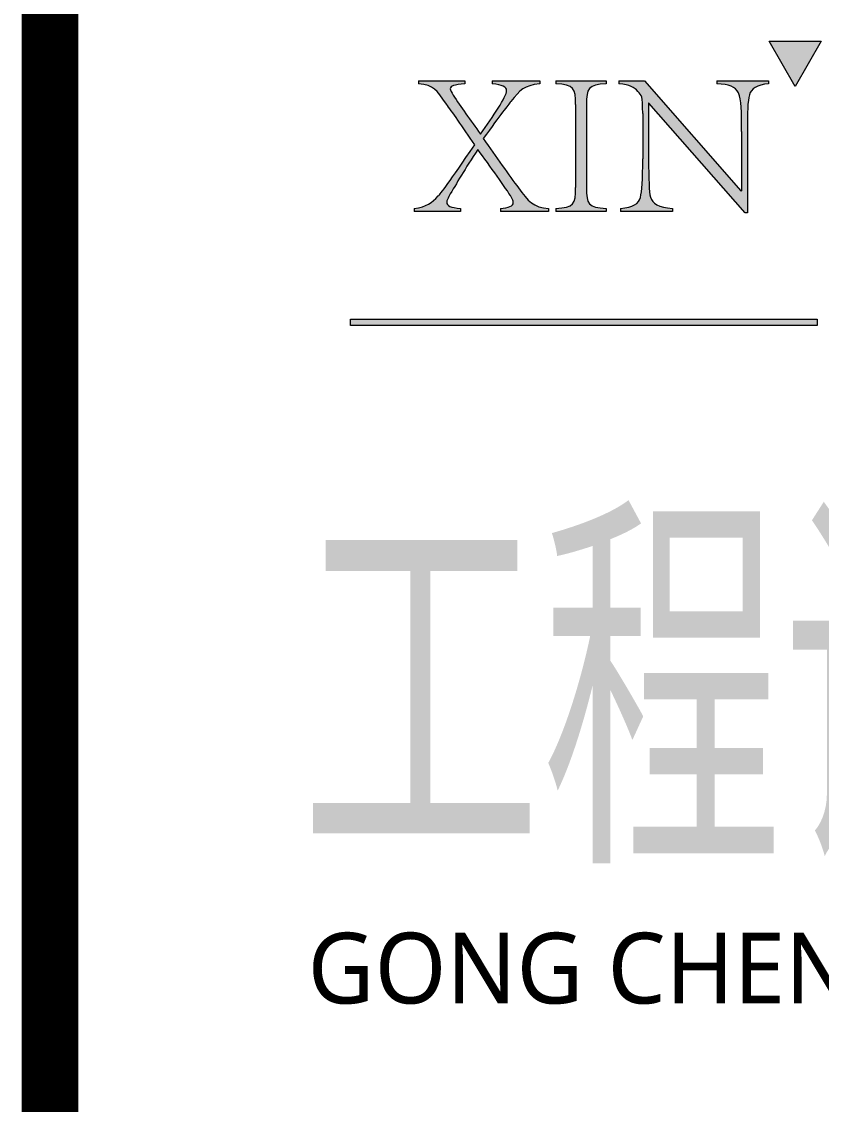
# Model space of a CAD drawing. Header units: inches. Extents: x -3272461 to -2504170, y 403793 to 1071042.
# Drawn here: x -2707302 to -2705944, y 891146 to 892983 of the extents above; entities that cross this region are included whole.
import ezdxf

# ---------------------------------------------------------------- set-up
doc = ezdxf.new("R2010")
doc.units = ezdxf.units.IN
doc.header["$LTSCALE"] = 1000
doc.header["$MEASUREMENT"] = 0
doc.layers.get('0').update_dxf_attribs({"lineweight": 18})
doc.layers.add('0-TK', color=4, linetype='Continuous', lineweight=18)
doc.layers.add('图层 1', color=7, linetype='Continuous', lineweight=18)
doc.styles.add('-黑体', font='', dxfattribs={"width": 0.7})
doc.styles.get('-黑体').set_extended_font_data('微软雅黑')

msp = doc.modelspace()

# ---------------------------------------------------------------- hatches: boundary and pattern name
for points in [[(-2705944.6, 892950), (-2705988.9, 892873.3), (-2706033.1, 892950)], [(-2706743.5, 892478.4), (-2705951.1, 892478.4), (-2705951.1, 892467.7), (-2706743.5, 892467.7)]]:
    msp.add_hatch(color=256).paths.add_polyline_path(points, flags=0)
h = msp.add_hatch(color=256)
edge = h.paths.add_edge_path(flags=0)
edge.add_spline(control_points=[(-2706285, 892661.3), (-2706285, 892661.3), (-2706285, 892666.3), (-2706285, 892666.3)], knot_values=[0, 0, 0, 0, 4.960938, 4.960938, 4.960938, 4.960938], weights=[1, 1, 1, 1], degree=3, periodic=0)
edge.add_spline(control_points=[(-2706285, 892666.3), (-2706264.1, 892667.7), (-2706254.2, 892674.8), (-2706251.4, 892684.7)], knot_values=[0, 0, 0, 0, 40.899243, 40.899243, 40.899243, 40.899243], weights=[1, 1, 1, 1], degree=3, periodic=0)
edge.add_spline(control_points=[(-2706251.4, 892684.7), (-2706248.6, 892695.3), (-2706247.5, 892714.8), (-2706247.5, 892750.5)], knot_values=[0, 0, 0, 0, 66.07788, 66.07788, 66.07788, 66.07788], weights=[1, 1, 1, 1], degree=3, periodic=0)
edge.add_spline(control_points=[(-2706247.5, 892750.5), (-2706247.5, 892750.5), (-2706247.5, 892827.3), (-2706247.5, 892827.3)], knot_values=[0, 0, 0, 0, 76.808404, 76.808404, 76.808404, 76.808404], weights=[1, 1, 1, 1], degree=3, periodic=0)
edge.add_spline(control_points=[(-2706247.5, 892827.3), (-2706247.5, 892858.8), (-2706249.3, 892857), (-2706255.6, 892864.8)], knot_values=[0, 0, 0, 0, 39.685295, 39.685295, 39.685295, 39.685295], weights=[1, 1, 1, 1], degree=3, periodic=0)
edge.add_spline(control_points=[(-2706255.6, 892864.8), (-2706261.7, 892871.9), (-2706269.1, 892875.8), (-2706287.8, 892877.9)], knot_values=[0, 0, 0, 0, 35.704408, 35.704408, 35.704408, 35.704408], weights=[1, 1, 1, 1], degree=3, periodic=0)
edge.add_spline(control_points=[(-2706287.8, 892877.9), (-2706287.8, 892877.9), (-2706287.8, 892882.9), (-2706287.8, 892882.9)], knot_values=[0, 0, 0, 0, 4.960938, 4.960938, 4.960938, 4.960938], weights=[1, 1, 1, 1], degree=3, periodic=0)
edge.add_spline(control_points=[(-2706287.8, 892882.9), (-2706287.8, 892882.9), (-2706244.3, 892882.9), (-2706244.3, 892882.9)], knot_values=[0, 0, 0, 0, 43.528781, 43.528781, 43.528781, 43.528781], weights=[1, 1, 1, 1], degree=3, periodic=0)
edge.add_spline(control_points=[(-2706244.3, 892882.9), (-2706244.3, 892882.9), (-2706080.8, 892696), (-2706080.8, 892696)], knot_values=[0, 0, 0, 0, 248.309224, 248.309224, 248.309224, 248.309224], weights=[1, 1, 1, 1], degree=3, periodic=0)
edge.add_spline(control_points=[(-2706080.8, 892696), (-2706080.8, 892696), (-2706079.7, 892696), (-2706079.7, 892696)], knot_values=[0, 0, 0, 0, 1.06798, 1.06798, 1.06798, 1.06798], weights=[1, 1, 1, 1], degree=3, periodic=0)
edge.add_spline(control_points=[(-2706079.7, 892696), (-2706079.7, 892696), (-2706079.7, 892796.9), (-2706079.7, 892796.9)], knot_values=[0, 0, 0, 0, 100.872396, 100.872396, 100.872396, 100.872396], weights=[1, 1, 1, 1], degree=3, periodic=0)
edge.add_spline(control_points=[(-2706079.7, 892796.9), (-2706079.7, 892865.9), (-2706080.1, 892875.1), (-2706121.5, 892877.9)], knot_values=[0, 0, 0, 0, 107.785617, 107.785617, 107.785617, 107.785617], weights=[1, 1, 1, 1], degree=3, periodic=0)
edge.add_spline(control_points=[(-2706121.5, 892877.9), (-2706121.5, 892877.9), (-2706121.5, 892882.9), (-2706121.5, 892882.9)], knot_values=[0, 0, 0, 0, 4.960938, 4.960938, 4.960938, 4.960938], weights=[1, 1, 1, 1], degree=3, periodic=0)
edge.add_spline(control_points=[(-2706121.5, 892882.9), (-2706121.5, 892882.9), (-2706033.7, 892882.9), (-2706033.7, 892882.9)], knot_values=[0, 0, 0, 0, 87.763807, 87.763807, 87.763807, 87.763807], weights=[1, 1, 1, 1], degree=3, periodic=0)
edge.add_spline(control_points=[(-2706033.7, 892882.9), (-2706033.7, 892882.9), (-2706033.7, 892877.9), (-2706033.7, 892877.9)], knot_values=[0, 0, 0, 0, 4.960938, 4.960938, 4.960938, 4.960938], weights=[1, 1, 1, 1], degree=3, periodic=0)
edge.add_spline(control_points=[(-2706033.7, 892877.9), (-2706054.2, 892876.1), (-2706063.1, 892869.4), (-2706066.3, 892859.2)], knot_values=[0, 0, 0, 0, 40.103089, 40.103089, 40.103089, 40.103089], weights=[1, 1, 1, 1], degree=3, periodic=0)
edge.add_spline(control_points=[(-2706066.3, 892859.2), (-2706069.5, 892848.2), (-2706069.8, 892830.2), (-2706069.8, 892796.9)], knot_values=[0, 0, 0, 0, 62.536458, 62.536458, 62.536458, 62.536458], weights=[1, 1, 1, 1], degree=3, periodic=0)
edge.add_spline(control_points=[(-2706069.8, 892796.9), (-2706069.8, 892796.9), (-2706069.8, 892658.8), (-2706069.8, 892658.8)], knot_values=[0, 0, 0, 0, 138.044976, 138.044976, 138.044976, 138.044976], weights=[1, 1, 1, 1], degree=3, periodic=0)
edge.add_spline(control_points=[(-2706069.8, 892658.8), (-2706069.8, 892658.8), (-2706073.7, 892658.8), (-2706073.7, 892658.8)], knot_values=[0, 0, 0, 0, 3.892958, 3.892958, 3.892958, 3.892958], weights=[1, 1, 1, 1], degree=3, periodic=0)
edge.add_spline(control_points=[(-2706073.7, 892658.8), (-2706073.7, 892658.8), (-2706236.9, 892844.7), (-2706236.9, 892844.7)], knot_values=[0, 0, 0, 0, 247.291949, 247.291949, 247.291949, 247.291949], weights=[1, 1, 1, 1], degree=3, periodic=0)
edge.add_spline(control_points=[(-2706236.9, 892844.7), (-2706236.9, 892844.7), (-2706237.6, 892844.7), (-2706237.6, 892844.7)], knot_values=[0, 0, 0, 0, 0.706245, 0.706245, 0.706245, 0.706245], weights=[1, 1, 1, 1], degree=3, periodic=0)
edge.add_spline(control_points=[(-2706237.6, 892844.7), (-2706237.6, 892844.7), (-2706237.6, 892750.5), (-2706237.6, 892750.5)], knot_values=[0, 0, 0, 0, 94.15446, 94.15446, 94.15446, 94.15446], weights=[1, 1, 1, 1], degree=3, periodic=0)
edge.add_spline(control_points=[(-2706237.6, 892750.5), (-2706237.2, 892714.8), (-2706236.9, 892695.3), (-2706234.4, 892685.4)], knot_values=[0, 0, 0, 0, 65.279462, 65.279462, 65.279462, 65.279462], weights=[1, 1, 1, 1], degree=3, periodic=0)
edge.add_spline(control_points=[(-2706234.4, 892685.4), (-2706231.2, 892674.4), (-2706220.6, 892668), (-2706196.9, 892666.3)], knot_values=[0, 0, 0, 0, 44.918978, 44.918978, 44.918978, 44.918978], weights=[1, 1, 1, 1], degree=3, periodic=0)
edge.add_spline(control_points=[(-2706196.9, 892666.3), (-2706196.9, 892666.3), (-2706196.9, 892661.3), (-2706196.9, 892661.3)], knot_values=[0, 0, 0, 0, 4.960938, 4.960938, 4.960938, 4.960938], weights=[1, 1, 1, 1], degree=3, periodic=0)
edge.add_spline(control_points=[(-2706196.9, 892661.3), (-2706196.9, 892661.3), (-2706285, 892661.3), (-2706285, 892661.3)], knot_values=[0, 0, 0, 0, 88.125543, 88.125543, 88.125543, 88.125543], weights=[1, 1, 1, 1], degree=3, periodic=0)
edge = h.paths.add_edge_path(flags=0)
edge.add_spline(control_points=[(-2706395.1, 892661.3), (-2706395.1, 892661.3), (-2706395.1, 892666.3), (-2706395.1, 892666.3)], knot_values=[0, 0, 0, 0, 4.960938, 4.960938, 4.960938, 4.960938], weights=[1, 1, 1, 1], degree=3, periodic=0)
edge.add_spline(control_points=[(-2706395.1, 892666.3), (-2706364.3, 892667.7), (-2706361.4, 892673.7), (-2706361.4, 892701.7)], knot_values=[0, 0, 0, 0, 58.826532, 58.826532, 58.826532, 58.826532], weights=[1, 1, 1, 1], degree=3, periodic=0)
edge.add_spline(control_points=[(-2706361.4, 892701.7), (-2706361.4, 892701.7), (-2706361.4, 892842.5), (-2706361.4, 892842.5)], knot_values=[0, 0, 0, 0, 140.852729, 140.852729, 140.852729, 140.852729], weights=[1, 1, 1, 1], degree=3, periodic=0)
edge.add_spline(control_points=[(-2706361.4, 892842.5), (-2706361.4, 892870.1), (-2706364.3, 892876.1), (-2706395.1, 892877.9)], knot_values=[0, 0, 0, 0, 58.615989, 58.615989, 58.615989, 58.615989], weights=[1, 1, 1, 1], degree=3, periodic=0)
edge.add_spline(control_points=[(-2706395.1, 892877.9), (-2706395.1, 892877.9), (-2706395.1, 892882.9), (-2706395.1, 892882.9)], knot_values=[0, 0, 0, 0, 4.960938, 4.960938, 4.960938, 4.960938], weights=[1, 1, 1, 1], degree=3, periodic=0)
edge.add_spline(control_points=[(-2706395.1, 892882.9), (-2706395.1, 892882.9), (-2706309.4, 892882.9), (-2706309.4, 892882.9)], knot_values=[0, 0, 0, 0, 85.645074, 85.645074, 85.645074, 85.645074], weights=[1, 1, 1, 1], degree=3, periodic=0)
edge.add_spline(control_points=[(-2706309.4, 892882.9), (-2706309.4, 892882.9), (-2706309.4, 892877.9), (-2706309.4, 892877.9)], knot_values=[0, 0, 0, 0, 4.960938, 4.960938, 4.960938, 4.960938], weights=[1, 1, 1, 1], degree=3, periodic=0)
edge.add_spline(control_points=[(-2706309.4, 892877.9), (-2706339.9, 892876.1), (-2706343, 892870.1), (-2706343, 892842.5)], knot_values=[0, 0, 0, 0, 58.517952, 58.517952, 58.517952, 58.517952], weights=[1, 1, 1, 1], degree=3, periodic=0)
edge.add_spline(control_points=[(-2706343, 892842.5), (-2706343, 892842.5), (-2706343, 892701.7), (-2706343, 892701.7)], knot_values=[0, 0, 0, 0, 140.852729, 140.852729, 140.852729, 140.852729], weights=[1, 1, 1, 1], degree=3, periodic=0)
edge.add_spline(control_points=[(-2706343, 892701.7), (-2706343, 892673.7), (-2706339.9, 892667.7), (-2706309.4, 892666.3)], knot_values=[0, 0, 0, 0, 58.72815, 58.72815, 58.72815, 58.72815], weights=[1, 1, 1, 1], degree=3, periodic=0)
edge.add_spline(control_points=[(-2706309.4, 892666.3), (-2706309.4, 892666.3), (-2706309.4, 892661.3), (-2706309.4, 892661.3)], knot_values=[0, 0, 0, 0, 4.960938, 4.960938, 4.960938, 4.960938], weights=[1, 1, 1, 1], degree=3, periodic=0)
edge.add_spline(control_points=[(-2706309.4, 892661.3), (-2706309.4, 892661.3), (-2706395.1, 892661.3), (-2706395.1, 892661.3)], knot_values=[0, 0, 0, 0, 85.645074, 85.645074, 85.645074, 85.645074], weights=[1, 1, 1, 1], degree=3, periodic=0)
edge = h.paths.add_edge_path(flags=0)
edge.add_spline(control_points=[(-2706628.3, 892877.9), (-2706628.3, 892877.9), (-2706628.3, 892882.9), (-2706628.3, 892882.9)], knot_values=[0, 0, 0, 0, 4.960938, 4.960938, 4.960938, 4.960938], weights=[1, 1, 1, 1], degree=3, periodic=0)
edge.add_spline(control_points=[(-2706628.3, 892882.9), (-2706628.3, 892882.9), (-2706549.7, 892882.9), (-2706549.7, 892882.9)], knot_values=[0, 0, 0, 0, 78.582628, 78.582628, 78.582628, 78.582628], weights=[1, 1, 1, 1], degree=3, periodic=0)
edge.add_spline(control_points=[(-2706549.7, 892882.9), (-2706549.7, 892882.9), (-2706549.7, 892877.9), (-2706549.7, 892877.9)], knot_values=[0, 0, 0, 0, 4.960938, 4.960938, 4.960938, 4.960938], weights=[1, 1, 1, 1], degree=3, periodic=0)
edge.add_spline(control_points=[(-2706549.7, 892877.9), (-2706567.4, 892876.1), (-2706574.1, 892874.4), (-2706574.1, 892869.4), (-2706574.1, 892867), (-2706572.3, 892863.4), (-2706569.1, 892858.8)], knot_values=[0, 0, 0, 0, 19.688689, 19.688689, 19.688689, 39.377378, 39.377378, 39.377378, 39.377378], weights=[1, 1, 1, 1, 1, 1, 1], degree=3, periodic=0)
edge.add_spline(control_points=[(-2706569.1, 892858.8), (-2706556.8, 892838.6), (-2706540.1, 892816.3), (-2706522.8, 892792.6)], knot_values=[0, 0, 0, 0, 80.82147, 80.82147, 80.82147, 80.82147], weights=[1, 1, 1, 1], degree=3, periodic=0)
edge.add_spline(control_points=[(-2706522.8, 892792.6), (-2706501.9, 892822), (-2706478.5, 892855.6), (-2706478.5, 892866.2), (-2706478.5, 892873), (-2706485.6, 892875.8), (-2706503, 892877.9)], knot_values=[0, 0, 0, 0, 57.853565, 57.853565, 57.853565, 115.70713, 115.70713, 115.70713, 115.70713], weights=[1, 1, 1, 1, 1, 1, 1], degree=3, periodic=0)
edge.add_spline(control_points=[(-2706503, 892877.9), (-2706503, 892877.9), (-2706503, 892882.9), (-2706503, 892882.9)], knot_values=[0, 0, 0, 0, 4.960938, 4.960938, 4.960938, 4.960938], weights=[1, 1, 1, 1], degree=3, periodic=0)
edge.add_spline(control_points=[(-2706503, 892882.9), (-2706503, 892882.9), (-2706422.3, 892882.9), (-2706422.3, 892882.9)], knot_values=[0, 0, 0, 0, 80.684136, 80.684136, 80.684136, 80.684136], weights=[1, 1, 1, 1], degree=3, periodic=0)
edge.add_spline(control_points=[(-2706422.3, 892882.9), (-2706422.3, 892882.9), (-2706422.3, 892877.9), (-2706422.3, 892877.9)], knot_values=[0, 0, 0, 0, 4.960938, 4.960938, 4.960938, 4.960938], weights=[1, 1, 1, 1], degree=3, periodic=0)
edge.add_spline(control_points=[(-2706422.3, 892877.9), (-2706449.5, 892874.7), (-2706455.2, 892867.7), (-2706471.5, 892847.8)], knot_values=[0, 0, 0, 0, 59.979828, 59.979828, 59.979828, 59.979828], weights=[1, 1, 1, 1], degree=3, periodic=0)
edge.add_spline(control_points=[(-2706471.5, 892847.8), (-2706476.4, 892841.5), (-2706488.1, 892826.3), (-2706518.2, 892784.9)], knot_values=[0, 0, 0, 0, 78.414223, 78.414223, 78.414223, 78.414223], weights=[1, 1, 1, 1], degree=3, periodic=0)
edge.add_spline(control_points=[(-2706518.2, 892784.9), (-2706496.6, 892754.1), (-2706473.6, 892721.8), (-2706458.4, 892701)], knot_values=[0, 0, 0, 0, 103.035853, 103.035853, 103.035853, 103.035853], weights=[1, 1, 1, 1], degree=3, periodic=0)
edge.add_spline(control_points=[(-2706458.4, 892701), (-2706442.5, 892678.3), (-2706432.5, 892668.4), (-2706407.4, 892665.9)], knot_values=[0, 0, 0, 0, 64.517635, 64.517635, 64.517635, 64.517635], weights=[1, 1, 1, 1], degree=3, periodic=0)
edge.add_spline(control_points=[(-2706407.4, 892665.9), (-2706407.4, 892665.9), (-2706407.4, 892661.3), (-2706407.4, 892661.3)], knot_values=[0, 0, 0, 0, 4.616428, 4.616428, 4.616428, 4.616428], weights=[1, 1, 1, 1], degree=3, periodic=0)
edge.add_spline(control_points=[(-2706407.4, 892661.3), (-2706407.4, 892661.3), (-2706489.2, 892661.3), (-2706489.2, 892661.3)], knot_values=[0, 0, 0, 0, 81.752116, 81.752116, 81.752116, 81.752116], weights=[1, 1, 1, 1], degree=3, periodic=0)
edge.add_spline(control_points=[(-2706489.2, 892661.3), (-2706489.2, 892661.3), (-2706489.2, 892665.9), (-2706489.2, 892665.9)], knot_values=[0, 0, 0, 0, 4.616428, 4.616428, 4.616428, 4.616428], weights=[1, 1, 1, 1], degree=3, periodic=0)
edge.add_spline(control_points=[(-2706489.2, 892665.9), (-2706475, 892667.7), (-2706467.2, 892670.2), (-2706467.2, 892676.5), (-2706467.2, 892679), (-2706468.3, 892681.5), (-2706470, 892685)], knot_values=[0, 0, 0, 0, 17.689676, 17.689676, 17.689676, 35.379351, 35.379351, 35.379351, 35.379351], weights=[1, 1, 1, 1, 1, 1, 1], degree=3, periodic=0)
edge.add_spline(control_points=[(-2706470, 892685), (-2706480, 892700.6), (-2706506.9, 892738.5), (-2706527.4, 892766.1)], knot_values=[0, 0, 0, 0, 99.294001, 99.294001, 99.294001, 99.294001], weights=[1, 1, 1, 1], degree=3, periodic=0)
edge.add_spline(control_points=[(-2706527.4, 892766.1), (-2706549, 892733.9), (-2706563.8, 892708.4), (-2706576.6, 892686.8)], knot_values=[0, 0, 0, 0, 93.311841, 93.311841, 93.311841, 93.311841], weights=[1, 1, 1, 1], degree=3, periodic=0)
edge.add_spline(control_points=[(-2706576.6, 892686.8), (-2706578.7, 892682.6), (-2706580.1, 892679.4), (-2706580.1, 892676.9), (-2706580.1, 892670.5), (-2706573.4, 892667.7), (-2706556.8, 892666.3)], knot_values=[0, 0, 0, 0, 19.26548, 19.26548, 19.26548, 38.53096, 38.53096, 38.53096, 38.53096], weights=[1, 1, 1, 1, 1, 1, 1], degree=3, periodic=0)
edge.add_spline(control_points=[(-2706556.8, 892666.3), (-2706556.8, 892666.3), (-2706556.8, 892661.3), (-2706556.8, 892661.3)], knot_values=[0, 0, 0, 0, 4.960938, 4.960938, 4.960938, 4.960938], weights=[1, 1, 1, 1], degree=3, periodic=0)
edge.add_spline(control_points=[(-2706556.8, 892661.3), (-2706556.8, 892661.3), (-2706635.3, 892661.3), (-2706635.3, 892661.3)], knot_values=[0, 0, 0, 0, 78.582628, 78.582628, 78.582628, 78.582628], weights=[1, 1, 1, 1], degree=3, periodic=0)
edge.add_spline(control_points=[(-2706635.3, 892661.3), (-2706635.3, 892661.3), (-2706635.3, 892666.3), (-2706635.3, 892666.3)], knot_values=[0, 0, 0, 0, 4.960938, 4.960938, 4.960938, 4.960938], weights=[1, 1, 1, 1], degree=3, periodic=0)
edge.add_spline(control_points=[(-2706635.3, 892666.3), (-2706614.4, 892668.8), (-2706605.2, 892675.8), (-2706594.6, 892687.5)], knot_values=[0, 0, 0, 0, 47.196175, 47.196175, 47.196175, 47.196175], weights=[1, 1, 1, 1], degree=3, periodic=0)
edge.add_spline(control_points=[(-2706594.6, 892687.5), (-2706591.1, 892690.4), (-2706575.5, 892711.6), (-2706532.7, 892774.2)], knot_values=[0, 0, 0, 0, 106.622788, 106.622788, 106.622788, 106.622788], weights=[1, 1, 1, 1], degree=3, periodic=0)
edge.add_spline(control_points=[(-2706532.7, 892774.2), (-2706552.9, 892804), (-2706572.3, 892832.6), (-2706580.8, 892843.2)], knot_values=[0, 0, 0, 0, 84.156517, 84.156517, 84.156517, 84.156517], weights=[1, 1, 1, 1], degree=3, periodic=0)
edge.add_spline(control_points=[(-2706580.8, 892843.2), (-2706598.5, 892868.7), (-2706601, 892874.7), (-2706628.3, 892877.9)], knot_values=[0, 0, 0, 0, 61.899373, 61.899373, 61.899373, 61.899373], weights=[1, 1, 1, 1], degree=3, periodic=0)

# ---------------------------------------------------------------- linework, layer by layer
for p, q in [((-2705988.9, 892873.3), (-2706033.1, 892950)), ((-2706033.1, 892950), (-2705944.6, 892950)), ((-2705944.6, 892950), (-2705988.9, 892873.3)), ((-2706628.3, 892882.9), (-2706628.3, 892877.9)), ((-2706549.7, 892882.9), (-2706549.7, 892877.9)), ((-2706503, 892882.9), (-2706503, 892877.9)), ((-2706422.3, 892882.9), (-2706422.3, 892877.9)), ((-2706395.1, 892882.9), (-2706395.1, 892877.9)), ((-2706309.4, 892882.9), (-2706309.4, 892877.9)), ((-2706287.8, 892882.9), (-2706287.8, 892877.9)), ((-2706121.5, 892882.9), (-2706121.5, 892877.9)), ((-2706033.7, 892882.9), (-2706033.7, 892877.9)), ((-2706361.4, 892842.5), (-2706361.4, 892701.7)), ((-2706343, 892842.5), (-2706343, 892701.7)), ((-2706237.6, 892844.7), (-2706237.6, 892750.5)), ((-2706247.5, 892827.3), (-2706247.5, 892750.5)), ((-2706079.7, 892796.9), (-2706079.7, 892696)), ((-2706069.8, 892796.9), (-2706069.8, 892658.8)), ((-2706635.3, 892666.3), (-2706635.3, 892661.3)), ((-2706556.8, 892666.3), (-2706556.8, 892661.3)), ((-2706489.2, 892665.9), (-2706489.2, 892661.3)), ((-2706407.4, 892665.9), (-2706407.4, 892661.3)), ((-2706395.1, 892666.3), (-2706395.1, 892661.3)), ((-2706309.4, 892666.3), (-2706309.4, 892661.3)), ((-2706285, 892666.3), (-2706285, 892661.3)), ((-2706196.9, 892666.3), (-2706196.9, 892661.3))]:
    msp.add_line(p, q)
at = {"lineweight": 0}
for p, q in [((-2706743.5, 892478.4), (-2705951.1, 892478.4)), ((-2705951.1, 892467.7), (-2706743.5, 892467.7)), ((-2705951.1, 892478.4), (-2705951.1, 892467.7))]:
    msp.add_line(p, q, dxfattribs=at)
for points in [[(-2706628.3, 892882.9), (-2706628.3, 892882.9), (-2706549.7, 892882.9), (-2706549.7, 892882.9)], [(-2706580.8, 892843.2), (-2706598.5, 892868.7), (-2706601, 892874.7), (-2706628.3, 892877.9)], [(-2706503, 892882.9), (-2706503, 892882.9), (-2706422.3, 892882.9), (-2706422.3, 892882.9)], [(-2706422.3, 892877.9), (-2706449.5, 892874.7), (-2706455.2, 892867.7), (-2706471.5, 892847.8)], [(-2706395.1, 892882.9), (-2706395.1, 892882.9), (-2706309.4, 892882.9), (-2706309.4, 892882.9)], [(-2706361.4, 892842.5), (-2706361.4, 892870.1), (-2706364.3, 892876.1), (-2706395.1, 892877.9)], [(-2706309.4, 892877.9), (-2706339.9, 892876.1), (-2706343, 892870.1), (-2706343, 892842.5)], [(-2706287.8, 892882.9), (-2706287.8, 892882.9), (-2706244.3, 892882.9), (-2706244.3, 892882.9)], [(-2706255.6, 892864.8), (-2706261.7, 892871.9), (-2706269.1, 892875.8), (-2706287.8, 892877.9)], [(-2706244.3, 892882.9), (-2706244.3, 892882.9), (-2706080.8, 892696), (-2706080.8, 892696)], [(-2706121.5, 892882.9), (-2706121.5, 892882.9), (-2706033.7, 892882.9), (-2706033.7, 892882.9)], [(-2706079.7, 892796.9), (-2706079.7, 892865.9), (-2706080.1, 892875.1), (-2706121.5, 892877.9)], [(-2706033.7, 892877.9), (-2706054.2, 892876.1), (-2706063.1, 892869.4), (-2706066.3, 892859.2)], [(-2706569.1, 892858.8), (-2706556.8, 892838.6), (-2706540.1, 892816.3), (-2706522.8, 892792.6)], [(-2706247.5, 892827.3), (-2706247.5, 892858.8), (-2706249.3, 892857), (-2706255.6, 892864.8)], [(-2706066.3, 892859.2), (-2706069.5, 892848.2), (-2706069.8, 892830.2), (-2706069.8, 892796.9)], [(-2706532.7, 892774.2), (-2706552.9, 892804), (-2706572.3, 892832.6), (-2706580.8, 892843.2)], [(-2706471.5, 892847.8), (-2706476.4, 892841.5), (-2706488.1, 892826.3), (-2706518.2, 892784.9)], [(-2706073.7, 892658.8), (-2706073.7, 892658.8), (-2706236.9, 892844.7), (-2706236.9, 892844.7)], [(-2706236.9, 892844.7), (-2706236.9, 892844.7), (-2706237.6, 892844.7), (-2706237.6, 892844.7)], [(-2706518.2, 892784.9), (-2706496.6, 892754.1), (-2706473.6, 892721.8), (-2706458.4, 892701)], [(-2706594.6, 892687.5), (-2706591.1, 892690.4), (-2706575.5, 892711.6), (-2706532.7, 892774.2)], [(-2706527.4, 892766.1), (-2706549, 892733.9), (-2706563.8, 892708.4), (-2706576.6, 892686.8)], [(-2706470, 892685), (-2706480, 892700.6), (-2706506.9, 892738.5), (-2706527.4, 892766.1)], [(-2706251.4, 892684.7), (-2706248.6, 892695.3), (-2706247.5, 892714.8), (-2706247.5, 892750.5)], [(-2706237.6, 892750.5), (-2706237.2, 892714.8), (-2706236.9, 892695.3), (-2706234.4, 892685.4)], [(-2706635.3, 892666.3), (-2706614.4, 892668.8), (-2706605.2, 892675.8), (-2706594.6, 892687.5)], [(-2706458.4, 892701), (-2706442.5, 892678.3), (-2706432.5, 892668.4), (-2706407.4, 892665.9)], [(-2706395.1, 892666.3), (-2706364.3, 892667.7), (-2706361.4, 892673.7), (-2706361.4, 892701.7)], [(-2706343, 892701.7), (-2706343, 892673.7), (-2706339.9, 892667.7), (-2706309.4, 892666.3)], [(-2706285, 892666.3), (-2706264.1, 892667.7), (-2706254.2, 892674.8), (-2706251.4, 892684.7)], [(-2706234.4, 892685.4), (-2706231.2, 892674.4), (-2706220.6, 892668), (-2706196.9, 892666.3)], [(-2706080.8, 892696), (-2706080.8, 892696), (-2706079.7, 892696), (-2706079.7, 892696)], [(-2706556.8, 892661.3), (-2706556.8, 892661.3), (-2706635.3, 892661.3), (-2706635.3, 892661.3)], [(-2706407.4, 892661.3), (-2706407.4, 892661.3), (-2706489.2, 892661.3), (-2706489.2, 892661.3)], [(-2706309.4, 892661.3), (-2706309.4, 892661.3), (-2706395.1, 892661.3), (-2706395.1, 892661.3)], [(-2706196.9, 892661.3), (-2706196.9, 892661.3), (-2706285, 892661.3), (-2706285, 892661.3)], [(-2706069.8, 892658.8), (-2706069.8, 892658.8), (-2706073.7, 892658.8), (-2706073.7, 892658.8)]]:
    msp.add_open_spline(points, degree=3)
for points, knots in [([(-2706549.7, 892877.9), (-2706567.4, 892876.1), (-2706574.1, 892874.4), (-2706574.1, 892869.4), (-2706574.1, 892867), (-2706572.3, 892863.4), (-2706569.1, 892858.8)], [0, 0, 0, 0, 19.349545, 19.349545, 19.349545, 38.69909, 38.69909, 38.69909, 38.69909]), ([(-2706522.8, 892792.6), (-2706501.9, 892822), (-2706478.5, 892855.6), (-2706478.5, 892866.2), (-2706478.5, 892873), (-2706485.6, 892875.8), (-2706503, 892877.9)], [0, 0, 0, 0, 57.381056, 57.381056, 57.381056, 114.762112, 114.762112, 114.762112, 114.762112]), ([(-2706576.6, 892686.8), (-2706578.7, 892682.6), (-2706580.1, 892679.4), (-2706580.1, 892676.9), (-2706580.1, 892670.5), (-2706573.4, 892667.7), (-2706556.8, 892666.3)], [0, 0, 0, 0, 18.914457, 18.914457, 18.914457, 37.828915, 37.828915, 37.828915, 37.828915]), ([(-2706489.2, 892665.9), (-2706475, 892667.7), (-2706467.2, 892670.2), (-2706467.2, 892676.5), (-2706467.2, 892679), (-2706468.3, 892681.5), (-2706470, 892685)], [0, 0, 0, 0, 17.354442, 17.354442, 17.354442, 34.708884, 34.708884, 34.708884, 34.708884])]:
    msp.add_open_spline(points, degree=3, knots=knots)
at = {"layer": '0-TK'}
msp.add_lwpolyline([(-2707253.8, 858130.6, 96, 96, 0), (-2707253.8, 898130.6, 96, 96, 0)], format="xyseb", dxfattribs=at)
at = {"layer": '图层 1', "lineweight": 0}
msp.add_line((-2706743.5, 892467.7), (-2706743.5, 892478.4), dxfattribs=at)

# ---------------------------------------------------------------- texts
at = {"style": '-黑体', "width": 0.6}
msp.add_text('工程设计有限公司', height=500, dxfattribs=at).set_placement((-2706828.5, 891607.8))
at = {"insert": (-2706857.1, 891284.9), "char_height": 120, "width": 4813.237, "attachment_point": 7, "style": '-黑体'}
msp.add_mtext('{\\W1; GONG CHENG SHE JI YOU XIAN GONG SI }', dxfattribs=at)

doc.saveas('drawing.dxf')
